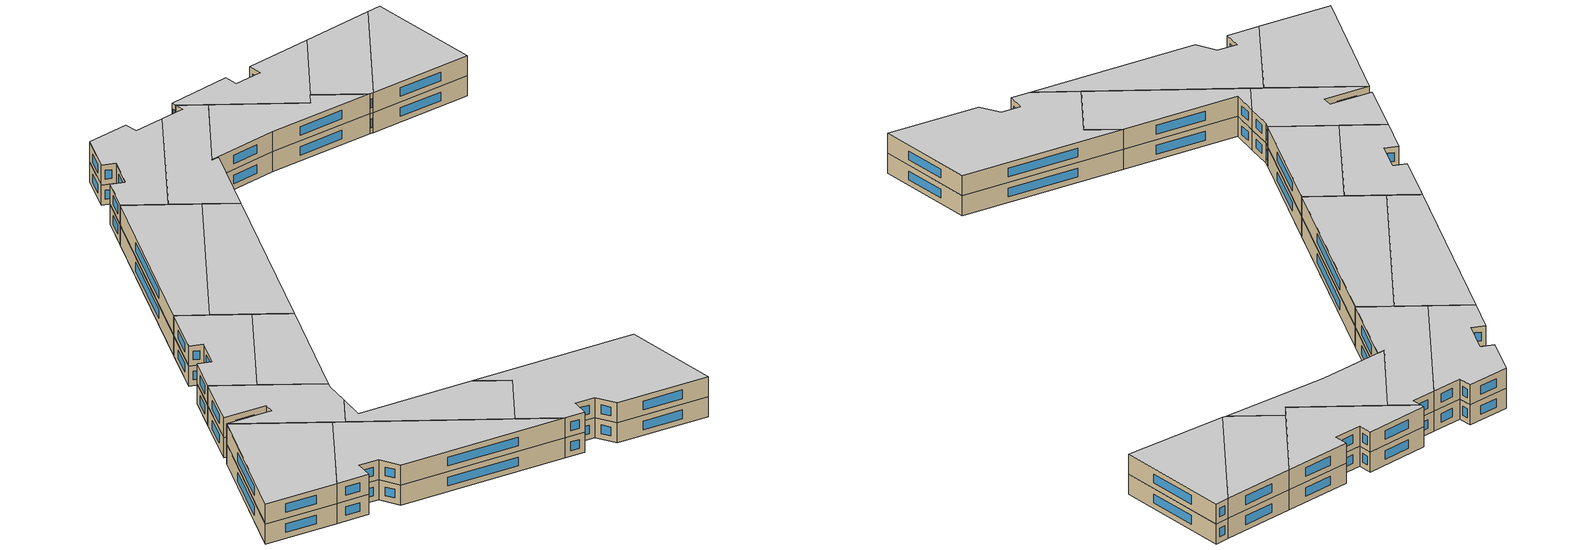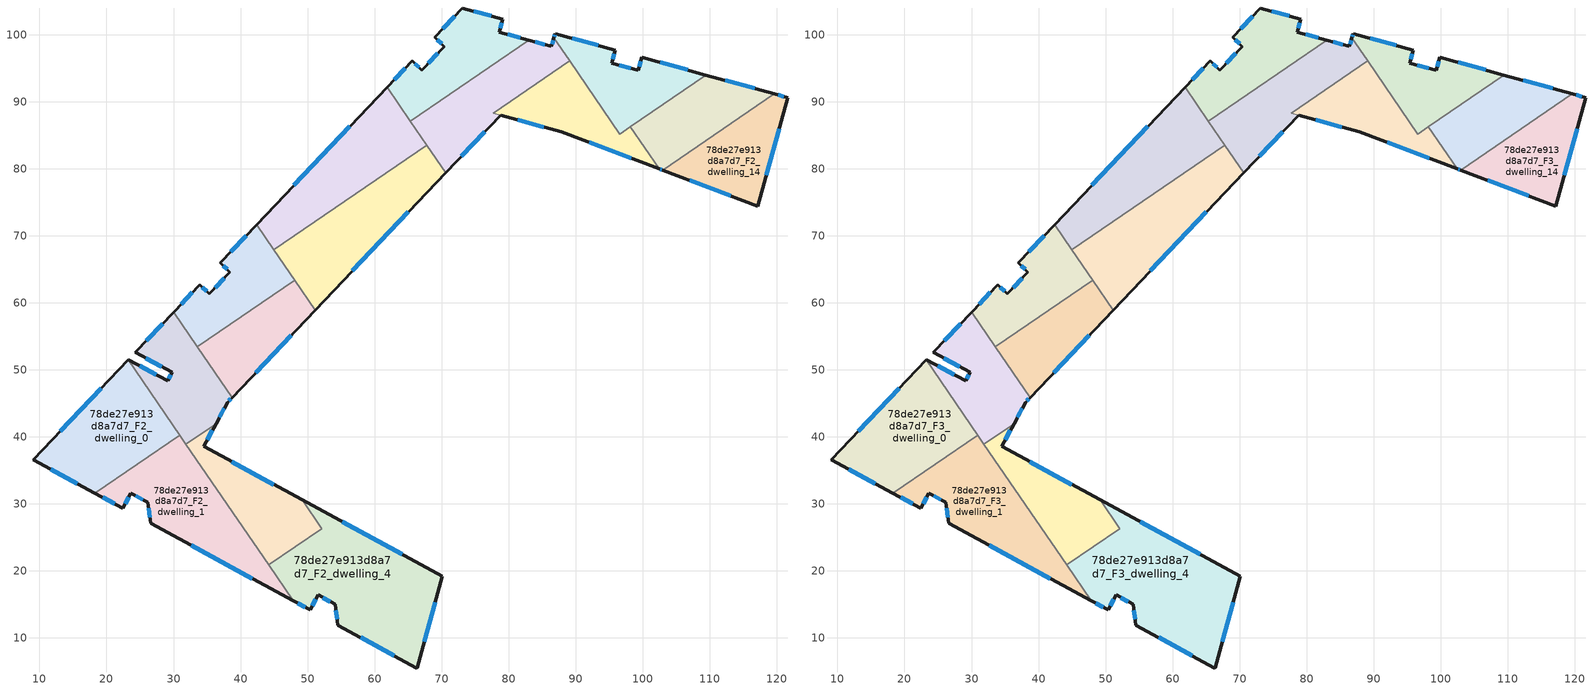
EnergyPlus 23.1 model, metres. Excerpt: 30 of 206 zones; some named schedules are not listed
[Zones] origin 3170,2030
78de27e913d8a7d7_F2_dwelling_0
 floor to 78de27e913d8a7d7_F1_dwelling_0 (EU_floor_Construction): 23.24,51.5 30.93,40.26 18.28,31.6 9.08,36.6 z6
 wall outside (EU_wall_Construction): 23.24,51.5 9.08,36.6 18.28,31.6 z6:9
 wall to 78de27e913d8a7d7_F2_dwelling_1 (EU_wall_Construction): 18.28,31.6 30.93,40.26 z6:9
 wall to 78de27e913d8a7d7_F2_dwelling_2 (EU_wall_Construction): 30.93,40.26 23.24,51.5 z6:9
 window (EU_Window_Construction): 11.71,35.17 15.65,33.03 / 19.19,47.24 13.12,40.85 z6.86:8.14
78de27e913d8a7d7_F2_dwelling_1
 floor to 78de27e913d8a7d7_F1_dwelling_1 (EU_floor_Construction): 30.93,40.26 47.84,15.54 26.58,27.09 26.16,30.19 23.63,31.59 22.42,29.35 18.28,31.6 z6
 wall outside (EU_wall_Construction): 18.28,31.6 22.42,29.35 23.63,31.59 26.16,30.19 26.58,27.09 47.84,15.54 z6:9
 wall to 78de27e913d8a7d7_F2_dwelling_3 (EU_wall_Construction): 44.19,20.88 31.85,38.91 z6:9
 wall to 78de27e913d8a7d7_F2_dwelling_4 (EU_wall_Construction): 47.84,15.54 44.19,20.88 z6:9
 wall to 78de27e913d8a7d7_F2_dwelling_2 (EU_wall_Construction): 31.85,38.91 30.93,40.26 z6:9
 window (EU_Window_Construction): 19.46,30.96 21.24,29.99 / 32.66,23.79 41.77,18.84 / 26.28,29.31 26.46,27.98 / 24.35,31.19 25.44,30.59 / 22.77,29.99 23.29,30.95 z6.86:8.14
78de27e913d8a7d7_F2_dwelling_10
 floor to 78de27e913d8a7d7_F1_dwelling_10 (EU_floor_Construction): 86.77,99.52 89.11,96.09 77.74,88.31 78.81,88.01 70.64,79.42 65.37,87.13 83.01,99.2 86.41,98.26 z6
 wall outside (EU_wall_Construction): 70.64,79.42 78.81,88.01 / 86.77,99.52 86.41,98.26 83.01,99.2 z6:9
 wall to 78de27e913d8a7d7_F2_dwelling_9 (EU_wall_Construction): 83.01,99.2 65.37,87.13 z6:9
 wall to 78de27e913d8a7d7_F2_dwelling_11 (EU_wall_Construction): 78.82,88.01 77.74,88.31 89.11,96.09 z6:9
 wall to 78de27e913d8a7d7_F2_dwelling_8 (EU_wall_Construction): 67.82,83.54 70.64,79.42 z6:9
 wall to 78de27e913d8a7d7_F2_dwelling_12 (EU_wall_Construction): 89.11,96.09 86.77,99.52 z6:9
 wall to 78de27e913d8a7d7_F2_dwelling_7 (EU_wall_Construction): 65.37,87.13 67.82,83.54 z6:9
 window (EU_Window_Construction): 72.98,81.87 76.48,85.56 / 85.44,98.52 83.98,98.93 / 86.67,99.16 86.52,98.62 z6.86:8.14
78de27e913d8a7d7_F2_dwelling_11
 floor to 78de27e913d8a7d7_F1_dwelling_11 (EU_floor_Construction): 98.19,86.28 102.49,79.99 87.84,85.51 77.74,88.31 89.11,96.09 96.58,85.18 z6
 wall outside (EU_wall_Construction): 78.82,88.01 87.84,85.51 102.49,79.99 z6:9
 wall to 78de27e913d8a7d7_F2_dwelling_13 (EU_wall_Construction): 102.49,79.99 98.19,86.28 z6:9
 wall to 78de27e913d8a7d7_F2_dwelling_12 (EU_wall_Construction): 98.19,86.28 96.58,85.18 89.11,96.09 z6:9
 window (EU_Window_Construction): 92.03,83.93 98.31,81.57 / 81.39,87.3 85.26,86.23 z6.86:8.14
78de27e913d8a7d7_F2_dwelling_12
 floor to 78de27e913d8a7d7_F1_dwelling_12 (EU_floor_Construction): 109.46,93.99 96.58,85.18 86.77,99.52 86.96,100.19 95.94,97.71 95.41,95.78 99.34,94.68 99.89,96.63 z6
 wall outside (EU_wall_Construction): 109.46,93.99 99.89,96.63 99.34,94.68 95.41,95.78 95.94,97.71 86.96,100.19 86.77,99.52 z6:9
 wall to 78de27e913d8a7d7_F2_dwelling_13 (EU_wall_Construction): 98.19,86.28 109.46,93.99 z6:9
 window (EU_Window_Construction): 99.73,96.07 99.5,95.24 / 106.73,94.74 102.62,95.87 / 86.9,100 86.82,99.71 / 93.37,98.42 89.52,99.48 / 95.56,96.33 95.79,97.16 / 98.22,95 96.53,95.46 z6.86:8.14
78de27e913d8a7d7_F2_dwelling_13
 floor to 78de27e913d8a7d7_F1_dwelling_13 (EU_floor_Construction): 119.66,91.18 103.02,79.79 102.49,79.99 98.19,86.28 109.46,93.99 z6
 wall outside (EU_wall_Construction): 119.66,91.18 109.46,93.99 / 102.49,79.99 103.02,79.79 z6:9
 wall to 78de27e913d8a7d7_F2_dwelling_14 (EU_wall_Construction): 103.02,79.79 119.66,91.18 z6:9
 window (EU_Window_Construction): 116.75,91.98 112.38,93.19 / 102.64,79.93 102.87,79.85 z6.86:8.14
78de27e913d8a7d7_F2_dwelling_14
 floor to 78de27e913d8a7d7_F1_dwelling_14 (EU_floor_Construction): 121.66,90.63 117.21,74.44 103.02,79.79 119.66,91.18 z6
 wall outside (EU_wall_Construction): 103.02,79.79 117.21,74.44 121.66,90.63 119.66,91.18 z6:9
 window (EU_Window_Construction): 121.09,90.79 120.24,91.02 / 118.48,79.07 120.39,86 / 107.07,78.26 113.16,75.97 z6.86:8.14
78de27e913d8a7d7_F2_dwelling_2
 floor to 78de27e913d8a7d7_F1_dwelling_2 (EU_floor_Construction): 30.01,58.62 38.74,45.86 38.06,45.14 36.34,41.98 31.85,38.91 23.24,51.5 23.26,51.52 29.11,48.33 29.82,49.62 24.3,52.61 z6
 wall outside (EU_wall_Construction): 30.01,58.62 24.3,52.61 29.82,49.62 29.11,48.33 23.26,51.52 23.24,51.5 / 36.34,41.98 38.06,45.14 38.74,45.86 z6:9
 wall to 78de27e913d8a7d7_F2_dwelling_3 (EU_wall_Construction): 31.85,38.91 36.34,41.98 z6:9
 wall to 78de27e913d8a7d7_F2_dwelling_6 (EU_wall_Construction): 38.74,45.86 33.55,53.45 z6:9
 wall to 78de27e913d8a7d7_F2_dwelling_5 (EU_wall_Construction): 33.55,53.45 30.01,58.62 z6:9
 window (EU_Window_Construction): 27.44,49.24 24.93,50.61 / 29.61,49.25 29.31,48.7 / 25.87,51.76 28.24,50.47 / 28.38,56.91 25.93,54.33 / 38.26,45.34 38.55,45.65 / 36.84,42.88 37.57,44.24 z6.86:8.14
78de27e913d8a7d7_F2_dwelling_3
 floor to 78de27e913d8a7d7_F1_dwelling_3 (EU_floor_Construction): 49.19,30.59 52.12,26.31 44.19,20.88 31.85,38.91 36.34,41.98 34.49,38.57 z6
 wall outside (EU_wall_Construction): 49.19,30.59 34.49,38.57 36.34,41.98 z6:9
 wall to 78de27e913d8a7d7_F2_dwelling_4 (EU_wall_Construction): 44.19,20.88 52.12,26.31 49.19,30.59 z6:9
 window (EU_Window_Construction): 35.02,39.55 35.82,41 / 44.99,32.87 38.69,36.29 z6.86:8.14
78de27e913d8a7d7_F2_dwelling_4
 floor to 78de27e913d8a7d7_F1_dwelling_4 (EU_floor_Construction): 70.12,19.22 66.34,5.51 66.34,5.49 54.54,11.9 54.12,15.01 51.59,16.4 50.38,14.16 47.84,15.54 44.19,20.88 52.12,26.31 49.19,30.59 z6
 wall outside (EU_wall_Construction): 47.84,15.54 50.38,14.16 51.59,16.4 54.12,15.01 54.54,11.9 66.34,5.49 66.34,5.51 70.12,19.22 49.19,30.59 z6:9
 window (EU_Window_Construction): 52.31,16 53.39,15.4 / 50.72,14.8 51.24,15.76 / 48.57,15.15 49.65,14.56 / 64.14,22.47 55.17,27.34 / 67.42,9.43 69.04,15.31 / 57.91,10.07 62.97,7.32 / 54.24,14.12 54.42,12.79 z6.86:8.14
78de27e913d8a7d7_F2_dwelling_5
 floor to 78de27e913d8a7d7_F1_dwelling_5 (EU_floor_Construction): 42.41,71.67 48.07,63.39 33.55,53.45 30.01,58.62 33.9,62.72 35.35,61.33 38.42,64.58 36.98,65.95 z6
 wall outside (EU_wall_Construction): 42.41,71.67 36.98,65.95 38.42,64.58 35.35,61.33 33.9,62.72 30.01,58.62 z6:9
 wall to 78de27e913d8a7d7_F2_dwelling_6 (EU_wall_Construction): 33.55,53.45 48.07,63.39 z6:9
 wall to 78de27e913d8a7d7_F2_dwelling_8 (EU_wall_Construction): 48.07,63.39 44.97,67.92 z6:9
 wall to 78de27e913d8a7d7_F2_dwelling_7 (EU_wall_Construction): 44.97,67.92 42.41,71.67 z6:9
 window (EU_Window_Construction): 37.55,63.65 36.23,62.26 / 37.39,65.56 38.01,64.97 / 40.85,70.04 38.53,67.59 / 32.79,61.55 31.12,59.79 / 34.94,61.73 34.31,62.32 z6.86:8.14
78de27e913d8a7d7_F2_dwelling_6
 floor to 78de27e913d8a7d7_F1_dwelling_6 (EU_floor_Construction): 48.07,63.39 51.14,58.9 38.74,45.86 33.55,53.45 z6
 wall outside (EU_wall_Construction): 38.74,45.86 51.14,58.9 z6:9
 wall to 78de27e913d8a7d7_F2_dwelling_8 (EU_wall_Construction): 51.14,58.9 48.07,63.39 z6:9
 window (EU_Window_Construction): 42.29,49.58 47.6,55.17 z6.86:8.14
78de27e913d8a7d7_F2_dwelling_7
 floor to 78de27e913d8a7d7_F1_dwelling_7 (EU_floor_Construction): 61.91,92.19 67.82,83.54 44.97,67.92 42.41,71.67 z6
 wall outside (EU_wall_Construction): 61.91,92.19 42.41,71.67 z6:9
 wall to 78de27e913d8a7d7_F2_dwelling_8 (EU_wall_Construction): 44.97,67.92 67.82,83.54 z6:9
 wall to 78de27e913d8a7d7_F2_dwelling_9 (EU_wall_Construction): 65.37,87.13 61.91,92.19 z6:9
 window (EU_Window_Construction): 56.33,86.32 47.98,77.53 z6.86:8.14
78de27e913d8a7d7_F2_dwelling_8
 floor to 78de27e913d8a7d7_F1_dwelling_8 (EU_floor_Construction): 67.82,83.54 70.64,79.42 51.14,58.9 44.97,67.92 z6
 wall outside (EU_wall_Construction): 51.14,58.9 70.64,79.42 z6:9
 window (EU_Window_Construction): 56.71,64.76 65.07,73.55 z6.86:8.14
78de27e913d8a7d7_F2_dwelling_9
 floor to 78de27e913d8a7d7_F1_dwelling_9 (EU_floor_Construction): 79.13,102.34 78.61,100.41 83.01,99.2 65.37,87.13 61.91,92.19 65.62,96.1 67.08,94.72 70.43,98.24 68.97,99.62 73.13,104 z6
 wall outside (EU_wall_Construction): 83.01,99.2 78.61,100.41 79.13,102.34 73.13,104 68.97,99.62 70.43,98.24 67.08,94.72 65.62,96.1 61.91,92.19 z6:9
 window (EU_Window_Construction): 69.47,97.24 68.04,95.73 / 69.39,99.23 70.01,98.64 / 71.94,102.75 70.16,100.87 / 77.41,102.81 74.84,103.52 / 78.76,100.96 78.98,101.79 / 81.75,99.54 79.87,100.06 / 64.56,94.98 62.97,93.3 / 66.67,95.12 66.04,95.71 z6.86:8.14
78de27e913d8a7d7_F3_dwelling_0
 floor to 78de27e913d8a7d7_F2_dwelling_0 (EU_floor_Construction): 23.24,51.5 30.93,40.26 18.28,31.6 9.08,36.6 z9
 wall outside (EU_wall_Construction): 23.24,51.5 9.08,36.6 18.28,31.6 z9:12
 wall to 78de27e913d8a7d7_F3_dwelling_1 (EU_wall_Construction): 18.28,31.6 30.93,40.26 z9:12
 wall to 78de27e913d8a7d7_F3_dwelling_2 (EU_wall_Construction): 30.93,40.26 23.24,51.5 z9:12
 window (EU_Window_Construction): 11.71,35.17 15.65,33.03 / 19.19,47.24 13.12,40.85 z9.86:11.14
 ceiling to 78de27e913d8a7d7_F4_dwelling_0 (EU_floor_Construction): 30.93,40.26 23.24,51.5 9.08,36.6 18.28,31.6 z12
78de27e913d8a7d7_F3_dwelling_1
 floor to 78de27e913d8a7d7_F2_dwelling_1 (EU_floor_Construction): 30.93,40.26 47.84,15.54 26.58,27.09 26.16,30.19 23.63,31.59 22.42,29.35 18.28,31.6 z9
 wall outside (EU_wall_Construction): 18.28,31.6 22.42,29.35 23.63,31.59 26.16,30.19 26.58,27.09 47.84,15.54 z9:12
 wall to 78de27e913d8a7d7_F3_dwelling_3 (EU_wall_Construction): 44.19,20.88 31.85,38.91 z9:12
 wall to 78de27e913d8a7d7_F3_dwelling_4 (EU_wall_Construction): 47.84,15.54 44.19,20.88 z9:12
 wall to 78de27e913d8a7d7_F3_dwelling_2 (EU_wall_Construction): 31.85,38.91 30.93,40.26 z9:12
 window (EU_Window_Construction): 19.46,30.96 21.24,29.99 / 32.66,23.79 41.77,18.84 / 26.28,29.31 26.46,27.98 / 24.35,31.19 25.44,30.59 / 22.77,29.99 23.29,30.95 z9.86:11.14
 ceiling to 78de27e913d8a7d7_F4_dwelling_1 (EU_floor_Construction): 47.84,15.54 30.93,40.26 18.28,31.6 22.42,29.35 23.63,31.59 26.16,30.19 26.58,27.09 z12
78de27e913d8a7d7_F3_dwelling_10
 floor to 78de27e913d8a7d7_F2_dwelling_10 (EU_floor_Construction): 86.77,99.52 89.11,96.09 77.74,88.31 78.81,88.01 70.64,79.42 65.37,87.13 83.01,99.2 86.41,98.26 z9
 wall outside (EU_wall_Construction): 70.64,79.42 78.81,88.01 / 86.77,99.52 86.41,98.26 83.01,99.2 z9:12
 wall to 78de27e913d8a7d7_F3_dwelling_9 (EU_wall_Construction): 83.01,99.2 65.37,87.13 z9:12
 wall to 78de27e913d8a7d7_F3_dwelling_11 (EU_wall_Construction): 78.82,88.01 77.74,88.31 89.11,96.09 z9:12
 wall to 78de27e913d8a7d7_F3_dwelling_8 (EU_wall_Construction): 67.82,83.54 70.64,79.42 z9:12
 wall to 78de27e913d8a7d7_F3_dwelling_12 (EU_wall_Construction): 89.11,96.09 86.77,99.52 z9:12
 wall to 78de27e913d8a7d7_F3_dwelling_7 (EU_wall_Construction): 65.37,87.13 67.82,83.54 z9:12
 window (EU_Window_Construction): 72.98,81.87 76.48,85.56 / 85.44,98.52 83.98,98.93 / 86.67,99.16 86.52,98.62 z9.86:11.14
 ceiling to 78de27e913d8a7d7_F4_dwelling_10 (EU_floor_Construction): 78.81,88.01 77.74,88.31 89.11,96.09 86.77,99.52 86.41,98.26 83.01,99.2 65.37,87.13 70.64,79.42 z12
78de27e913d8a7d7_F3_dwelling_11
 floor to 78de27e913d8a7d7_F2_dwelling_11 (EU_floor_Construction): 98.19,86.28 102.49,79.99 87.84,85.51 77.74,88.31 89.11,96.09 96.58,85.18 z9
 wall outside (EU_wall_Construction): 78.82,88.01 87.84,85.51 102.49,79.99 z9:12
 wall to 78de27e913d8a7d7_F3_dwelling_13 (EU_wall_Construction): 102.49,79.99 98.19,86.28 z9:12
 wall to 78de27e913d8a7d7_F3_dwelling_12 (EU_wall_Construction): 98.19,86.28 96.58,85.18 89.11,96.09 z9:12
 window (EU_Window_Construction): 92.03,83.93 98.31,81.57 / 81.39,87.3 85.26,86.23 z9.86:11.14
 ceiling to 78de27e913d8a7d7_F4_dwelling_11 (EU_floor_Construction): 102.49,79.99 98.19,86.28 96.58,85.18 89.11,96.09 77.74,88.31 87.84,85.51 z12
78de27e913d8a7d7_F3_dwelling_12
 floor to 78de27e913d8a7d7_F2_dwelling_12 (EU_floor_Construction): 109.46,93.99 96.58,85.18 86.77,99.52 86.96,100.19 95.94,97.71 95.41,95.78 99.34,94.68 99.89,96.63 z9
 wall outside (EU_wall_Construction): 109.46,93.99 99.89,96.63 99.34,94.68 95.41,95.78 95.94,97.71 86.96,100.19 86.77,99.52 z9:12
 wall to 78de27e913d8a7d7_F3_dwelling_13 (EU_wall_Construction): 98.19,86.28 109.46,93.99 z9:12
 window (EU_Window_Construction): 99.73,96.07 99.5,95.24 / 106.73,94.74 102.62,95.87 / 86.9,100 86.82,99.71 / 93.37,98.42 89.52,99.48 / 95.56,96.33 95.79,97.16 / 98.22,95 96.53,95.46 z9.86:11.14
 ceiling to 78de27e913d8a7d7_F4_dwelling_12 (EU_floor_Construction): 109.46,93.99 99.89,96.63 99.34,94.68 95.41,95.78 95.94,97.71 86.96,100.19 86.77,99.52 96.58,85.18 z12
78de27e913d8a7d7_F3_dwelling_13
 floor to 78de27e913d8a7d7_F2_dwelling_13 (EU_floor_Construction): 119.66,91.18 103.02,79.79 102.49,79.99 98.19,86.28 109.46,93.99 z9
 wall outside (EU_wall_Construction): 119.66,91.18 109.46,93.99 / 102.49,79.99 103.02,79.79 z9:12
 wall to 78de27e913d8a7d7_F3_dwelling_14 (EU_wall_Construction): 103.02,79.79 119.66,91.18 z9:12
 window (EU_Window_Construction): 116.75,91.98 112.38,93.19 / 102.64,79.93 102.87,79.85 z9.86:11.14
 ceiling to 78de27e913d8a7d7_F4_dwelling_13 (EU_floor_Construction): 119.66,91.18 109.46,93.99 98.19,86.28 102.49,79.99 103.02,79.79 z12
78de27e913d8a7d7_F3_dwelling_14
 floor to 78de27e913d8a7d7_F2_dwelling_14 (EU_floor_Construction): 121.66,90.63 117.21,74.44 103.02,79.79 119.66,91.18 z9
 wall outside (EU_wall_Construction): 103.02,79.79 117.21,74.44 121.66,90.63 119.66,91.18 z9:12
 window (EU_Window_Construction): 121.09,90.79 120.24,91.02 / 118.48,79.07 120.39,86 / 107.07,78.26 113.16,75.97 z9.86:11.14
 ceiling to 78de27e913d8a7d7_F4_dwelling_14 (EU_floor_Construction): 117.21,74.44 121.66,90.63 119.66,91.18 103.02,79.79 z12
78de27e913d8a7d7_F3_dwelling_2
 floor to 78de27e913d8a7d7_F2_dwelling_2 (EU_floor_Construction): 30.01,58.62 38.74,45.86 38.06,45.14 36.34,41.98 31.85,38.91 23.24,51.5 23.26,51.52 29.11,48.33 29.82,49.62 24.3,52.61 z9
 wall outside (EU_wall_Construction): 30.01,58.62 24.3,52.61 29.82,49.62 29.11,48.33 23.26,51.52 23.24,51.5 / 36.34,41.98 38.06,45.14 38.74,45.86 z9:12
 wall to 78de27e913d8a7d7_F3_dwelling_3 (EU_wall_Construction): 31.85,38.91 36.34,41.98 z9:12
 wall to 78de27e913d8a7d7_F3_dwelling_6 (EU_wall_Construction): 38.74,45.86 33.55,53.45 z9:12
 wall to 78de27e913d8a7d7_F3_dwelling_5 (EU_wall_Construction): 33.55,53.45 30.01,58.62 z9:12
 window (EU_Window_Construction): 27.44,49.24 24.93,50.61 / 29.61,49.25 29.31,48.7 / 25.87,51.76 28.24,50.47 / 28.38,56.91 25.93,54.33 / 38.26,45.34 38.55,45.65 / 36.84,42.88 37.57,44.24 z9.86:11.14
 ceiling to 78de27e913d8a7d7_F4_dwelling_2 (EU_floor_Construction): 36.34,41.98 38.06,45.14 38.74,45.86 30.01,58.62 24.3,52.61 29.82,49.62 29.11,48.33 23.26,51.52 23.24,51.5 31.85,38.91 z12
78de27e913d8a7d7_F3_dwelling_3
 floor to 78de27e913d8a7d7_F2_dwelling_3 (EU_floor_Construction): 49.19,30.59 52.12,26.31 44.19,20.88 31.85,38.91 36.34,41.98 34.49,38.57 z9
 wall outside (EU_wall_Construction): 49.19,30.59 34.49,38.57 36.34,41.98 z9:12
 wall to 78de27e913d8a7d7_F3_dwelling_4 (EU_wall_Construction): 44.19,20.88 52.12,26.31 49.19,30.59 z9:12
 window (EU_Window_Construction): 35.02,39.55 35.82,41 / 44.99,32.87 38.69,36.29 z9.86:11.14
 ceiling to 78de27e913d8a7d7_F4_dwelling_3 (EU_floor_Construction): 52.12,26.31 49.19,30.59 34.49,38.57 36.34,41.98 31.85,38.91 44.19,20.88 z12
78de27e913d8a7d7_F3_dwelling_4
 floor to 78de27e913d8a7d7_F2_dwelling_4 (EU_floor_Construction): 70.12,19.22 66.34,5.51 66.34,5.49 54.54,11.9 54.12,15.01 51.59,16.4 50.38,14.16 47.84,15.54 44.19,20.88 52.12,26.31 49.19,30.59 z9
 wall outside (EU_wall_Construction): 47.84,15.54 50.38,14.16 51.59,16.4 54.12,15.01 54.54,11.9 66.34,5.49 66.34,5.51 70.12,19.22 49.19,30.59 z9:12
 window (EU_Window_Construction): 52.31,16 53.39,15.4 / 50.72,14.8 51.24,15.76 / 48.57,15.15 49.65,14.56 / 64.14,22.47 55.17,27.34 / 67.42,9.43 69.04,15.31 / 57.91,10.07 62.97,7.32 / 54.24,14.12 54.42,12.79 z9.86:11.14
 ceiling to 78de27e913d8a7d7_F4_dwelling_4 (EU_floor_Construction): 66.34,5.51 70.12,19.22 49.19,30.59 52.12,26.31 44.19,20.88 47.84,15.54 50.38,14.16 51.59,16.4 54.12,15.01 54.54,11.9 66.34,5.49 z12
78de27e913d8a7d7_F3_dwelling_5
 floor to 78de27e913d8a7d7_F2_dwelling_5 (EU_floor_Construction): 42.41,71.67 48.07,63.39 33.55,53.45 30.01,58.62 33.9,62.72 35.35,61.33 38.42,64.58 36.98,65.95 z9
 wall outside (EU_wall_Construction): 42.41,71.67 36.98,65.95 38.42,64.58 35.35,61.33 33.9,62.72 30.01,58.62 z9:12
 wall to 78de27e913d8a7d7_F3_dwelling_6 (EU_wall_Construction): 33.55,53.45 48.07,63.39 z9:12
 wall to 78de27e913d8a7d7_F3_dwelling_8 (EU_wall_Construction): 48.07,63.39 44.97,67.92 z9:12
 wall to 78de27e913d8a7d7_F3_dwelling_7 (EU_wall_Construction): 44.97,67.92 42.41,71.67 z9:12
 window (EU_Window_Construction): 37.55,63.65 36.23,62.26 / 37.39,65.56 38.01,64.97 / 40.85,70.04 38.53,67.59 / 32.79,61.55 31.12,59.79 / 34.94,61.73 34.31,62.32 z9.86:11.14
 ceiling to 78de27e913d8a7d7_F4_dwelling_5 (EU_floor_Construction): 48.07,63.39 42.41,71.67 36.98,65.95 38.42,64.58 35.35,61.33 33.9,62.72 30.01,58.62 33.55,53.45 z12
78de27e913d8a7d7_F3_dwelling_6
 floor to 78de27e913d8a7d7_F2_dwelling_6 (EU_floor_Construction): 48.07,63.39 51.14,58.9 38.74,45.86 33.55,53.45 z9
 wall outside (EU_wall_Construction): 38.74,45.86 51.14,58.9 z9:12
 wall to 78de27e913d8a7d7_F3_dwelling_8 (EU_wall_Construction): 51.14,58.9 48.07,63.39 z9:12
 window (EU_Window_Construction): 42.29,49.58 47.6,55.17 z9.86:11.14
 ceiling to 78de27e913d8a7d7_F4_dwelling_6 (EU_floor_Construction): 38.74,45.86 51.14,58.9 48.07,63.39 33.55,53.45 z12
78de27e913d8a7d7_F3_dwelling_7
 floor to 78de27e913d8a7d7_F2_dwelling_7 (EU_floor_Construction): 61.91,92.19 67.82,83.54 44.97,67.92 42.41,71.67 z9
 wall outside (EU_wall_Construction): 61.91,92.19 42.41,71.67 z9:12
 wall to 78de27e913d8a7d7_F3_dwelling_8 (EU_wall_Construction): 44.97,67.92 67.82,83.54 z9:12
 wall to 78de27e913d8a7d7_F3_dwelling_9 (EU_wall_Construction): 65.37,87.13 61.91,92.19 z9:12
 window (EU_Window_Construction): 56.33,86.32 47.98,77.53 z9.86:11.14
 ceiling to 78de27e913d8a7d7_F4_dwelling_7 (EU_floor_Construction): 67.82,83.54 61.91,92.19 42.41,71.67 44.97,67.92 z12
78de27e913d8a7d7_F3_dwelling_8
 floor to 78de27e913d8a7d7_F2_dwelling_8 (EU_floor_Construction): 67.82,83.54 70.64,79.42 51.14,58.9 44.97,67.92 z9
 wall outside (EU_wall_Construction): 51.14,58.9 70.64,79.42 z9:12
 window (EU_Window_Construction): 56.71,64.76 65.07,73.55 z9.86:11.14
 ceiling to 78de27e913d8a7d7_F4_dwelling_8 (EU_floor_Construction): 51.14,58.9 70.64,79.42 67.82,83.54 44.97,67.92 z12
78de27e913d8a7d7_F3_dwelling_9
 floor to 78de27e913d8a7d7_F2_dwelling_9 (EU_floor_Construction): 79.13,102.34 78.61,100.41 83.01,99.2 65.37,87.13 61.91,92.19 65.62,96.1 67.08,94.72 70.43,98.24 68.97,99.62 73.13,104 z9
 wall outside (EU_wall_Construction): 83.01,99.2 78.61,100.41 79.13,102.34 73.13,104 68.97,99.62 70.43,98.24 67.08,94.72 65.62,96.1 61.91,92.19 z9:12
 window (EU_Window_Construction): 69.47,97.24 68.04,95.73 / 69.39,99.23 70.01,98.64 / 71.94,102.75 70.16,100.87 / 77.41,102.81 74.84,103.52 / 78.76,100.96 78.98,101.79 / 81.75,99.54 79.87,100.06 / 64.56,94.98 62.97,93.3 / 66.67,95.12 66.04,95.71 z9.86:11.14
 ceiling to 78de27e913d8a7d7_F4_dwelling_9 (EU_floor_Construction): 83.01,99.2 78.61,100.41 79.13,102.34 73.13,104 68.97,99.62 70.43,98.24 67.08,94.72 65.62,96.1 61.91,92.19 65.37,87.13 z12
[Building]
EU S2 Campaign: North Axis=0; Terrain=City; Solar Distribution=FullExterior
[Site:Location]
Helsinki-Vantaa.AP: Latitude=60.317; Longitude=24.963; Time Zone=2; Elevation=54.6
[SizingPeriod:WeatherFileDays]
AnnualSizingPeriod: Begin Month=1; Begin Day of Month=1; End Month=12; End Day of Month=31; Day of Week for Start Day=Monday; Use Weather File Daylight Saving Period=No; Use Weather File Rain and Snow Indicators=No
[MATERIAL]
EU_InternalMass_Material: Roughness=MediumRough; Thickness=0.1; Conductivity=1; Density=1800; Specific Heat=900; Thermal Absorptance=0.9; Solar Absorptance=0.7; Visible Absorptance=0.7
[MATERIAL:NOMASS] Roughness=MediumRough; Thermal Absorptance=0.9; Solar Absorptance=0.7; Visible Absorptance=0.7
Name | Thermal Resistance
EU_wall_NoMass | 5.91765
EU_floor_NoMass | 6.2875
[WINDOWMATERIAL:SIMPLEGLAZINGSYSTEM]
EU_Window_SimpleGlazing: UFactor=0.994035; Solar Heat Gain Coefficient=0.7; Visible Transmittance=0.7
[CONSTRUCTION]
EU_wall_Construction: EU_wall_NoMass
EU_floor_Construction: EU_floor_NoMass
EU_Window_Construction: EU_Window_SimpleGlazing
EU_InternalMass_Construction: EU_InternalMass_Material
[ZONE] Type=1; Multiplier=1; Ceiling Height=autocalculate; Floor Area=autocalculate; Part of Total Floor Area=Yes
Name | Volume
78de27e913d8a7d7_F2_dwelling_0; 78de27e913d8a7d7_F3_dwelling_0 | 624.926
78de27e913d8a7d7_F2_dwelling_1; 78de27e913d8a7d7_F3_dwelling_1 | 659.774
78de27e913d8a7d7_F2_dwelling_10; 78de27e913d8a7d7_F3_dwelling_10 | 500.207
78de27e913d8a7d7_F2_dwelling_11; 78de27e913d8a7d7_F3_dwelling_11 | 392.593
78de27e913d8a7d7_F2_dwelling_12; 78de27e913d8a7d7_F3_dwelling_12 | 406.335
78de27e913d8a7d7_F2_dwelling_13; 78de27e913d8a7d7_F3_dwelling_13 | 413.687
78de27e913d8a7d7_F2_dwelling_14; 78de27e913d8a7d7_F3_dwelling_14 | 428.219
78de27e913d8a7d7_F2_dwelling_2; 78de27e913d8a7d7_F3_dwelling_2 | 428.204
78de27e913d8a7d7_F2_dwelling_3; 78de27e913d8a7d7_F3_dwelling_3 | 428.203
78de27e913d8a7d7_F2_dwelling_4; 78de27e913d8a7d7_F3_dwelling_4 | 922.953
78de27e913d8a7d7_F2_dwelling_5; 78de27e913d8a7d7_F3_dwelling_5 | 403.391
78de27e913d8a7d7_F2_dwelling_6; 78de27e913d8a7d7_F3_dwelling_6 | 386.55
78de27e913d8a7d7_F2_dwelling_7; 78de27e913d8a7d7_F3_dwelling_7 | 623.516
78de27e913d8a7d7_F2_dwelling_8; 78de27e913d8a7d7_F3_dwelling_8 | 661.175
78de27e913d8a7d7_F2_dwelling_9; 78de27e913d8a7d7_F3_dwelling_9 | 428.202
[INTERNALMASS] Construction=EU_InternalMass_Construction
Name | Zone or ZoneList | Surface Area
78de27e913d8a7d7_F2_dwelling_0_EU_InternalMass | 78de27e913d8a7d7_F2_dwelling_0 | 208.308
78de27e913d8a7d7_F2_dwelling_1_EU_InternalMass | 78de27e913d8a7d7_F2_dwelling_1 | 219.925
78de27e913d8a7d7_F2_dwelling_2_EU_InternalMass | 78de27e913d8a7d7_F2_dwelling_2 | 142.735
78de27e913d8a7d7_F2_dwelling_3_EU_InternalMass | 78de27e913d8a7d7_F2_dwelling_3 | 142.735
78de27e913d8a7d7_F2_dwelling_4_EU_InternalMass | 78de27e913d8a7d7_F2_dwelling_4 | 307.651
78de27e913d8a7d7_F2_dwelling_5_EU_InternalMass | 78de27e913d8a7d7_F2_dwelling_5 | 134.463
78de27e913d8a7d7_F2_dwelling_6_EU_InternalMass | 78de27e913d8a7d7_F2_dwelling_6 | 128.85
78de27e913d8a7d7_F2_dwelling_7_EU_InternalMass | 78de27e913d8a7d7_F2_dwelling_7 | 207.839
78de27e913d8a7d7_F2_dwelling_8_EU_InternalMass | 78de27e913d8a7d7_F2_dwelling_8 | 220.392
78de27e913d8a7d7_F2_dwelling_9_EU_InternalMass | 78de27e913d8a7d7_F2_dwelling_9 | 142.734
78de27e913d8a7d7_F2_dwelling_10_EU_InternalMass | 78de27e913d8a7d7_F2_dwelling_10 | 166.741
78de27e913d8a7d7_F2_dwelling_11_EU_InternalMass | 78de27e913d8a7d7_F2_dwelling_11 | 130.891
78de27e913d8a7d7_F2_dwelling_12_EU_InternalMass | 78de27e913d8a7d7_F2_dwelling_12 | 135.445
78de27e913d8a7d7_F2_dwelling_13_EU_InternalMass | 78de27e913d8a7d7_F2_dwelling_13 | 137.898
78de27e913d8a7d7_F2_dwelling_14_EU_InternalMass | 78de27e913d8a7d7_F2_dwelling_14 | 142.74
78de27e913d8a7d7_F3_dwelling_0_EU_InternalMass | 78de27e913d8a7d7_F3_dwelling_0 | 208.308
78de27e913d8a7d7_F3_dwelling_1_EU_InternalMass | 78de27e913d8a7d7_F3_dwelling_1 | 219.925
78de27e913d8a7d7_F3_dwelling_2_EU_InternalMass | 78de27e913d8a7d7_F3_dwelling_2 | 142.735
78de27e913d8a7d7_F3_dwelling_3_EU_InternalMass | 78de27e913d8a7d7_F3_dwelling_3 | 142.735
78de27e913d8a7d7_F3_dwelling_4_EU_InternalMass | 78de27e913d8a7d7_F3_dwelling_4 | 307.651
78de27e913d8a7d7_F3_dwelling_5_EU_InternalMass | 78de27e913d8a7d7_F3_dwelling_5 | 134.463
78de27e913d8a7d7_F3_dwelling_6_EU_InternalMass | 78de27e913d8a7d7_F3_dwelling_6 | 128.85
78de27e913d8a7d7_F3_dwelling_7_EU_InternalMass | 78de27e913d8a7d7_F3_dwelling_7 | 207.839
78de27e913d8a7d7_F3_dwelling_8_EU_InternalMass | 78de27e913d8a7d7_F3_dwelling_8 | 220.392
78de27e913d8a7d7_F3_dwelling_9_EU_InternalMass | 78de27e913d8a7d7_F3_dwelling_9 | 142.734
78de27e913d8a7d7_F3_dwelling_10_EU_InternalMass | 78de27e913d8a7d7_F3_dwelling_10 | 166.741
78de27e913d8a7d7_F3_dwelling_11_EU_InternalMass | 78de27e913d8a7d7_F3_dwelling_11 | 130.891
78de27e913d8a7d7_F3_dwelling_12_EU_InternalMass | 78de27e913d8a7d7_F3_dwelling_12 | 135.445
78de27e913d8a7d7_F3_dwelling_13_EU_InternalMass | 78de27e913d8a7d7_F3_dwelling_13 | 137.898
78de27e913d8a7d7_F3_dwelling_14_EU_InternalMass | 78de27e913d8a7d7_F3_dwelling_14 | 142.74
[OTHEREQUIPMENT] Fuel Type=Electricity; Design Level Calculation Method=Watts/Area; Power per Zone Floor Area=1; Fraction Latent=0; Fraction Radiant=0; Fraction Lost=0; Carbon Dioxide Generation Rate=0; EndUse Subcategory=EU_Step8_InternalGains
Name | Zone or ZoneList or Space or SpaceList | Schedule
EU_Step8_InternalGain_78de27e913d8a7d7_F2_dwelling_0_f000 | 78de27e913d8a7d7_F2_dwelling_0 | EU_Step8_GainSchedule_78de27e913d8a7d7_F2_dwelling_0_f000
EU_Step8_InternalGain_78de27e913d8a7d7_F2_dwelling_1_f000 | 78de27e913d8a7d7_F2_dwelling_1 | EU_Step8_GainSchedule_78de27e913d8a7d7_F2_dwelling_1_f000
EU_Step8_InternalGain_78de27e913d8a7d7_F2_dwelling_2_f000 | 78de27e913d8a7d7_F2_dwelling_2 | EU_Step8_GainSchedule_78de27e913d8a7d7_F2_dwelling_2_f000
EU_Step8_InternalGain_78de27e913d8a7d7_F2_dwelling_3_f000 | 78de27e913d8a7d7_F2_dwelling_3 | EU_Step8_GainSchedule_78de27e913d8a7d7_F2_dwelling_3_f000
EU_Step8_InternalGain_78de27e913d8a7d7_F2_dwelling_4_f000 | 78de27e913d8a7d7_F2_dwelling_4 | EU_Step8_GainSchedule_78de27e913d8a7d7_F2_dwelling_4_f000
EU_Step8_InternalGain_78de27e913d8a7d7_F2_dwelling_5_f000 | 78de27e913d8a7d7_F2_dwelling_5 | EU_Step8_GainSchedule_78de27e913d8a7d7_F2_dwelling_5_f000
EU_Step8_InternalGain_78de27e913d8a7d7_F2_dwelling_6_f000 | 78de27e913d8a7d7_F2_dwelling_6 | EU_Step8_GainSchedule_78de27e913d8a7d7_F2_dwelling_6_f000
EU_Step8_InternalGain_78de27e913d8a7d7_F2_dwelling_7_f000 | 78de27e913d8a7d7_F2_dwelling_7 | EU_Step8_GainSchedule_78de27e913d8a7d7_F2_dwelling_7_f000
EU_Step8_InternalGain_78de27e913d8a7d7_F2_dwelling_8_f000 | 78de27e913d8a7d7_F2_dwelling_8 | EU_Step8_GainSchedule_78de27e913d8a7d7_F2_dwelling_8_f000
EU_Step8_InternalGain_78de27e913d8a7d7_F2_dwelling_9_f000 | 78de27e913d8a7d7_F2_dwelling_9 | EU_Step8_GainSchedule_78de27e913d8a7d7_F2_dwelling_9_f000
EU_Step8_InternalGain_78de27e913d8a7d7_F2_dwelling_10_f000 | 78de27e913d8a7d7_F2_dwelling_10 | EU_Step8_GainSchedule_78de27e913d8a7d7_F2_dwelling_10_f000
EU_Step8_InternalGain_78de27e913d8a7d7_F2_dwelling_11_f000 | 78de27e913d8a7d7_F2_dwelling_11 | EU_Step8_GainSchedule_78de27e913d8a7d7_F2_dwelling_11_f000
EU_Step8_InternalGain_78de27e913d8a7d7_F2_dwelling_12_f000 | 78de27e913d8a7d7_F2_dwelling_12 | EU_Step8_GainSchedule_78de27e913d8a7d7_F2_dwelling_12_f000
EU_Step8_InternalGain_78de27e913d8a7d7_F2_dwelling_13_f000 | 78de27e913d8a7d7_F2_dwelling_13 | EU_Step8_GainSchedule_78de27e913d8a7d7_F2_dwelling_13_f000
EU_Step8_InternalGain_78de27e913d8a7d7_F2_dwelling_14_f000 | 78de27e913d8a7d7_F2_dwelling_14 | EU_Step8_GainSchedule_78de27e913d8a7d7_F2_dwelling_14_f000
EU_Step8_InternalGain_78de27e913d8a7d7_F3_dwelling_0_f000 | 78de27e913d8a7d7_F3_dwelling_0 | EU_Step8_GainSchedule_78de27e913d8a7d7_F3_dwelling_0_f000
EU_Step8_InternalGain_78de27e913d8a7d7_F3_dwelling_1_f000 | 78de27e913d8a7d7_F3_dwelling_1 | EU_Step8_GainSchedule_78de27e913d8a7d7_F3_dwelling_1_f000
EU_Step8_InternalGain_78de27e913d8a7d7_F3_dwelling_2_f000 | 78de27e913d8a7d7_F3_dwelling_2 | EU_Step8_GainSchedule_78de27e913d8a7d7_F3_dwelling_2_f000
EU_Step8_InternalGain_78de27e913d8a7d7_F3_dwelling_3_f000 | 78de27e913d8a7d7_F3_dwelling_3 | EU_Step8_GainSchedule_78de27e913d8a7d7_F3_dwelling_3_f000
EU_Step8_InternalGain_78de27e913d8a7d7_F3_dwelling_4_f000 | 78de27e913d8a7d7_F3_dwelling_4 | EU_Step8_GainSchedule_78de27e913d8a7d7_F3_dwelling_4_f000
EU_Step8_InternalGain_78de27e913d8a7d7_F3_dwelling_5_f000 | 78de27e913d8a7d7_F3_dwelling_5 | EU_Step8_GainSchedule_78de27e913d8a7d7_F3_dwelling_5_f000
EU_Step8_InternalGain_78de27e913d8a7d7_F3_dwelling_6_f000 | 78de27e913d8a7d7_F3_dwelling_6 | EU_Step8_GainSchedule_78de27e913d8a7d7_F3_dwelling_6_f000
EU_Step8_InternalGain_78de27e913d8a7d7_F3_dwelling_7_f000 | 78de27e913d8a7d7_F3_dwelling_7 | EU_Step8_GainSchedule_78de27e913d8a7d7_F3_dwelling_7_f000
EU_Step8_InternalGain_78de27e913d8a7d7_F3_dwelling_8_f000 | 78de27e913d8a7d7_F3_dwelling_8 | EU_Step8_GainSchedule_78de27e913d8a7d7_F3_dwelling_8_f000
EU_Step8_InternalGain_78de27e913d8a7d7_F3_dwelling_9_f000 | 78de27e913d8a7d7_F3_dwelling_9 | EU_Step8_GainSchedule_78de27e913d8a7d7_F3_dwelling_9_f000
EU_Step8_InternalGain_78de27e913d8a7d7_F3_dwelling_10_f000 | 78de27e913d8a7d7_F3_dwelling_10 | EU_Step8_GainSchedule_78de27e913d8a7d7_F3_dwelling_10_f000
EU_Step8_InternalGain_78de27e913d8a7d7_F3_dwelling_11_f000 | 78de27e913d8a7d7_F3_dwelling_11 | EU_Step8_GainSchedule_78de27e913d8a7d7_F3_dwelling_11_f000
EU_Step8_InternalGain_78de27e913d8a7d7_F3_dwelling_12_f000 | 78de27e913d8a7d7_F3_dwelling_12 | EU_Step8_GainSchedule_78de27e913d8a7d7_F3_dwelling_12_f000
EU_Step8_InternalGain_78de27e913d8a7d7_F3_dwelling_13_f000 | 78de27e913d8a7d7_F3_dwelling_13 | EU_Step8_GainSchedule_78de27e913d8a7d7_F3_dwelling_13_f000
EU_Step8_InternalGain_78de27e913d8a7d7_F3_dwelling_14_f000 | 78de27e913d8a7d7_F3_dwelling_14 | EU_Step8_GainSchedule_78de27e913d8a7d7_F3_dwelling_14_f000
[ZONEVENTILATION:DESIGNFLOWRATE] Schedule=EU_AlwaysOn; Design Flow Rate Calculation Method=AirChanges/Hour; Air Changes per Hour=0.596421; Ventilation Type=Natural; Fan Pressure Rise=0; Fan Total Efficiency=1; Constant Term Coefficient=1; Temperature Term Coefficient=0; Velocity Term Coefficient=0; Velocity Squared Term Coefficient=0; Minimum Indoor Temperature=-100; Maximum Indoor Temperature=100; Delta Temperature=-100; Minimum Outdoor Temperature=-100; Maximum Outdoor Temperature=100; Maximum Wind Speed=40
Name | Zone or ZoneList or Space or SpaceList
EU_ConstantAir_78de27e913d8a7d7_F2_dwelling_0 | 78de27e913d8a7d7_F2_dwelling_0
EU_ConstantAir_78de27e913d8a7d7_F2_dwelling_1 | 78de27e913d8a7d7_F2_dwelling_1
EU_ConstantAir_78de27e913d8a7d7_F2_dwelling_2 | 78de27e913d8a7d7_F2_dwelling_2
EU_ConstantAir_78de27e913d8a7d7_F2_dwelling_3 | 78de27e913d8a7d7_F2_dwelling_3
EU_ConstantAir_78de27e913d8a7d7_F2_dwelling_4 | 78de27e913d8a7d7_F2_dwelling_4
EU_ConstantAir_78de27e913d8a7d7_F2_dwelling_5 | 78de27e913d8a7d7_F2_dwelling_5
EU_ConstantAir_78de27e913d8a7d7_F2_dwelling_6 | 78de27e913d8a7d7_F2_dwelling_6
EU_ConstantAir_78de27e913d8a7d7_F2_dwelling_7 | 78de27e913d8a7d7_F2_dwelling_7
EU_ConstantAir_78de27e913d8a7d7_F2_dwelling_8 | 78de27e913d8a7d7_F2_dwelling_8
EU_ConstantAir_78de27e913d8a7d7_F2_dwelling_9 | 78de27e913d8a7d7_F2_dwelling_9
EU_ConstantAir_78de27e913d8a7d7_F2_dwelling_10 | 78de27e913d8a7d7_F2_dwelling_10
EU_ConstantAir_78de27e913d8a7d7_F2_dwelling_11 | 78de27e913d8a7d7_F2_dwelling_11
EU_ConstantAir_78de27e913d8a7d7_F2_dwelling_12 | 78de27e913d8a7d7_F2_dwelling_12
EU_ConstantAir_78de27e913d8a7d7_F2_dwelling_13 | 78de27e913d8a7d7_F2_dwelling_13
EU_ConstantAir_78de27e913d8a7d7_F2_dwelling_14 | 78de27e913d8a7d7_F2_dwelling_14
EU_ConstantAir_78de27e913d8a7d7_F3_dwelling_0 | 78de27e913d8a7d7_F3_dwelling_0
EU_ConstantAir_78de27e913d8a7d7_F3_dwelling_1 | 78de27e913d8a7d7_F3_dwelling_1
EU_ConstantAir_78de27e913d8a7d7_F3_dwelling_2 | 78de27e913d8a7d7_F3_dwelling_2
EU_ConstantAir_78de27e913d8a7d7_F3_dwelling_3 | 78de27e913d8a7d7_F3_dwelling_3
EU_ConstantAir_78de27e913d8a7d7_F3_dwelling_4 | 78de27e913d8a7d7_F3_dwelling_4
EU_ConstantAir_78de27e913d8a7d7_F3_dwelling_5 | 78de27e913d8a7d7_F3_dwelling_5
EU_ConstantAir_78de27e913d8a7d7_F3_dwelling_6 | 78de27e913d8a7d7_F3_dwelling_6
EU_ConstantAir_78de27e913d8a7d7_F3_dwelling_7 | 78de27e913d8a7d7_F3_dwelling_7
EU_ConstantAir_78de27e913d8a7d7_F3_dwelling_8 | 78de27e913d8a7d7_F3_dwelling_8
EU_ConstantAir_78de27e913d8a7d7_F3_dwelling_9 | 78de27e913d8a7d7_F3_dwelling_9
EU_ConstantAir_78de27e913d8a7d7_F3_dwelling_10 | 78de27e913d8a7d7_F3_dwelling_10
EU_ConstantAir_78de27e913d8a7d7_F3_dwelling_11 | 78de27e913d8a7d7_F3_dwelling_11
EU_ConstantAir_78de27e913d8a7d7_F3_dwelling_12 | 78de27e913d8a7d7_F3_dwelling_12
EU_ConstantAir_78de27e913d8a7d7_F3_dwelling_13 | 78de27e913d8a7d7_F3_dwelling_13
EU_ConstantAir_78de27e913d8a7d7_F3_dwelling_14 | 78de27e913d8a7d7_F3_dwelling_14
[HVACTEMPLATE:ZONE:IDEALLOADSAIRSYSTEM] System Availability Schedule=EU_AlwaysOn; Maximum Heating Supply Air Temperature=50; Minimum Cooling Supply Air Temperature=13; Maximum Heating Supply Air Humidity Ratio=0.0156; Minimum Cooling Supply Air Humidity Ratio=0.0077; Heating Limit=NoLimit; Cooling Limit=NoLimit; Heating Availability Schedule=EU_AlwaysOn; Cooling Availability Schedule=EU_CoolingOff; Dehumidification Control Type=ConstantSensibleHeatRatio; Cooling Sensible Heat Ratio=0.7; Dehumidification Setpoint=60; Humidification Control Type=None; Humidification Setpoint=30; Outdoor Air Method=None; Outdoor Air Flow Rate per Person=0.00944; Outdoor Air Flow Rate per Zone Floor Area=0; Outdoor Air Flow Rate per Zone=0; Demand Controlled Ventilation Type=None; Outdoor Air Economizer Type=NoEconomizer; Heat Recovery Type=None; Sensible Heat Recovery Effectiveness=0.7; Latent Heat Recovery Effectiveness=0.65
Name | Template Thermostat
78de27e913d8a7d7_F2_dwelling_0 | EU_HeatOnly_78de27e913d8a7d7_F2_dwelling_0
78de27e913d8a7d7_F2_dwelling_1 | EU_HeatOnly_78de27e913d8a7d7_F2_dwelling_1
78de27e913d8a7d7_F2_dwelling_2 | EU_HeatOnly_78de27e913d8a7d7_F2_dwelling_2
78de27e913d8a7d7_F2_dwelling_3 | EU_HeatOnly_78de27e913d8a7d7_F2_dwelling_3
78de27e913d8a7d7_F2_dwelling_4 | EU_HeatOnly_78de27e913d8a7d7_F2_dwelling_4
78de27e913d8a7d7_F2_dwelling_5 | EU_HeatOnly_78de27e913d8a7d7_F2_dwelling_5
78de27e913d8a7d7_F2_dwelling_6 | EU_HeatOnly_78de27e913d8a7d7_F2_dwelling_6
78de27e913d8a7d7_F2_dwelling_7 | EU_HeatOnly_78de27e913d8a7d7_F2_dwelling_7
78de27e913d8a7d7_F2_dwelling_8 | EU_HeatOnly_78de27e913d8a7d7_F2_dwelling_8
78de27e913d8a7d7_F2_dwelling_9 | EU_HeatOnly_78de27e913d8a7d7_F2_dwelling_9
78de27e913d8a7d7_F2_dwelling_10 | EU_HeatOnly_78de27e913d8a7d7_F2_dwelling_10
78de27e913d8a7d7_F2_dwelling_11 | EU_HeatOnly_78de27e913d8a7d7_F2_dwelling_11
78de27e913d8a7d7_F2_dwelling_12 | EU_HeatOnly_78de27e913d8a7d7_F2_dwelling_12
78de27e913d8a7d7_F2_dwelling_13 | EU_HeatOnly_78de27e913d8a7d7_F2_dwelling_13
78de27e913d8a7d7_F2_dwelling_14 | EU_HeatOnly_78de27e913d8a7d7_F2_dwelling_14
78de27e913d8a7d7_F3_dwelling_0 | EU_HeatOnly_78de27e913d8a7d7_F3_dwelling_0
78de27e913d8a7d7_F3_dwelling_1 | EU_HeatOnly_78de27e913d8a7d7_F3_dwelling_1
78de27e913d8a7d7_F3_dwelling_2 | EU_HeatOnly_78de27e913d8a7d7_F3_dwelling_2
78de27e913d8a7d7_F3_dwelling_3 | EU_HeatOnly_78de27e913d8a7d7_F3_dwelling_3
78de27e913d8a7d7_F3_dwelling_4 | EU_HeatOnly_78de27e913d8a7d7_F3_dwelling_4
78de27e913d8a7d7_F3_dwelling_5 | EU_HeatOnly_78de27e913d8a7d7_F3_dwelling_5
78de27e913d8a7d7_F3_dwelling_6 | EU_HeatOnly_78de27e913d8a7d7_F3_dwelling_6
78de27e913d8a7d7_F3_dwelling_7 | EU_HeatOnly_78de27e913d8a7d7_F3_dwelling_7
78de27e913d8a7d7_F3_dwelling_8 | EU_HeatOnly_78de27e913d8a7d7_F3_dwelling_8
78de27e913d8a7d7_F3_dwelling_9 | EU_HeatOnly_78de27e913d8a7d7_F3_dwelling_9
78de27e913d8a7d7_F3_dwelling_10 | EU_HeatOnly_78de27e913d8a7d7_F3_dwelling_10
78de27e913d8a7d7_F3_dwelling_11 | EU_HeatOnly_78de27e913d8a7d7_F3_dwelling_11
78de27e913d8a7d7_F3_dwelling_12 | EU_HeatOnly_78de27e913d8a7d7_F3_dwelling_12
78de27e913d8a7d7_F3_dwelling_13 | EU_HeatOnly_78de27e913d8a7d7_F3_dwelling_13
78de27e913d8a7d7_F3_dwelling_14 | EU_HeatOnly_78de27e913d8a7d7_F3_dwelling_14
[SIZING:ZONE] Zone Cooling Design Supply Air Temperature Input Method=SupplyAirTemperature; Zone Cooling Design Supply Air Temperature=13; Zone Heating Design Supply Air Temperature Input Method=SupplyAirTemperature; Zone Heating Design Supply Air Temperature=50; Zone Cooling Design Supply Air Humidity Ratio=0.008; Zone Heating Design Supply Air Humidity Ratio=0.008; Cooling Design Air Flow Method=DesignDay; Cooling Design Air Flow Rate=0; Cooling Minimum Air Flow per Zone Floor Area=0.000762; Cooling Minimum Air Flow=0; Cooling Minimum Air Flow Fraction=0.2; Heating Design Air Flow Method=DesignDay; Heating Design Air Flow Rate=0; Heating Maximum Air Flow per Zone Floor Area=0.002032; Heating Maximum Air Flow=0.141576; Heating Maximum Air Flow Fraction=0.3; Account for Dedicated Outdoor Air System=No; Dedicated Outdoor Air System Control Strategy=NeutralSupplyAir; Dedicated Outdoor Air Low Setpoint Temperature for Design=autosize; Dedicated Outdoor Air High Setpoint Temperature for Design=autosize; Zone Load Sizing Method=Sensible Load Only No Latent Load; Zone Latent Cooling Design Supply Air Humidity Ratio Input Method=HumidityRatioDifference; Zone Cooling Design Supply Air Humidity Ratio Difference=0.005; Zone Latent Heating Design Supply Air Humidity Ratio Input Method=HumidityRatioDifference; Zone Humidification Design Supply Air Humidity Ratio Difference=0.005
78de27e913d8a7d7_F2_dwelling_0; 78de27e913d8a7d7_F2_dwelling_1; 78de27e913d8a7d7_F2_dwelling_2; 78de27e913d8a7d7_F2_dwelling_3; 78de27e913d8a7d7_F2_dwelling_4; 78de27e913d8a7d7_F2_dwelling_5; 78de27e913d8a7d7_F2_dwelling_6; 78de27e913d8a7d7_F2_dwelling_7; 78de27e913d8a7d7_F2_dwelling_8; 78de27e913d8a7d7_F2_dwelling_9; 78de27e913d8a7d7_F2_dwelling_10; 78de27e913d8a7d7_F2_dwelling_11; 78de27e913d8a7d7_F2_dwelling_12; 78de27e913d8a7d7_F2_dwelling_13; 78de27e913d8a7d7_F2_dwelling_14; 78de27e913d8a7d7_F3_dwelling_0; 78de27e913d8a7d7_F3_dwelling_1; 78de27e913d8a7d7_F3_dwelling_2; 78de27e913d8a7d7_F3_dwelling_3; 78de27e913d8a7d7_F3_dwelling_4; 78de27e913d8a7d7_F3_dwelling_5; 78de27e913d8a7d7_F3_dwelling_6; 78de27e913d8a7d7_F3_dwelling_7; 78de27e913d8a7d7_F3_dwelling_8; 78de27e913d8a7d7_F3_dwelling_9; 78de27e913d8a7d7_F3_dwelling_10; 78de27e913d8a7d7_F3_dwelling_11; 78de27e913d8a7d7_F3_dwelling_12; 78de27e913d8a7d7_F3_dwelling_13; 78de27e913d8a7d7_F3_dwelling_14
[SCHEDULE:FILE] Column Number=1; Rows to Skip at Top=0; Number of Hours of Data=8760; Column Separator=Comma; Interpolate to Timestep=No; Minutes per Item=60; Adjust Schedule for Daylight Savings=Yes
Name | File
EU_Step8_GainSchedule_78de27e913d8a7d7_F2_dwelling_0_f000 | ../../schedules/78de27e913d8a7d7/78de27e913d8a7d7_F2_dwelling_0_f000_gain.csv
EU_Step8_GainSchedule_78de27e913d8a7d7_F2_dwelling_1_f000 | ../../schedules/78de27e913d8a7d7/78de27e913d8a7d7_F2_dwelling_1_f000_gain.csv
EU_Step8_GainSchedule_78de27e913d8a7d7_F2_dwelling_2_f000 | ../../schedules/78de27e913d8a7d7/78de27e913d8a7d7_F2_dwelling_2_f000_gain.csv
EU_Step8_GainSchedule_78de27e913d8a7d7_F2_dwelling_3_f000 | ../../schedules/78de27e913d8a7d7/78de27e913d8a7d7_F2_dwelling_3_f000_gain.csv
EU_Step8_GainSchedule_78de27e913d8a7d7_F2_dwelling_4_f000 | ../../schedules/78de27e913d8a7d7/78de27e913d8a7d7_F2_dwelling_4_f000_gain.csv
EU_Step8_GainSchedule_78de27e913d8a7d7_F2_dwelling_5_f000 | ../../schedules/78de27e913d8a7d7/78de27e913d8a7d7_F2_dwelling_5_f000_gain.csv
EU_Step8_GainSchedule_78de27e913d8a7d7_F2_dwelling_6_f000 | ../../schedules/78de27e913d8a7d7/78de27e913d8a7d7_F2_dwelling_6_f000_gain.csv
EU_Step8_GainSchedule_78de27e913d8a7d7_F2_dwelling_7_f000 | ../../schedules/78de27e913d8a7d7/78de27e913d8a7d7_F2_dwelling_7_f000_gain.csv
EU_Step8_GainSchedule_78de27e913d8a7d7_F2_dwelling_8_f000 | ../../schedules/78de27e913d8a7d7/78de27e913d8a7d7_F2_dwelling_8_f000_gain.csv
EU_Step8_GainSchedule_78de27e913d8a7d7_F2_dwelling_9_f000 | ../../schedules/78de27e913d8a7d7/78de27e913d8a7d7_F2_dwelling_9_f000_gain.csv
EU_Step8_GainSchedule_78de27e913d8a7d7_F2_dwelling_10_f000 | ../../schedules/78de27e913d8a7d7/78de27e913d8a7d7_F2_dwelling_10_f000_gain.csv
EU_Step8_GainSchedule_78de27e913d8a7d7_F2_dwelling_11_f000 | ../../schedules/78de27e913d8a7d7/78de27e913d8a7d7_F2_dwelling_11_f000_gain.csv
EU_Step8_GainSchedule_78de27e913d8a7d7_F2_dwelling_12_f000 | ../../schedules/78de27e913d8a7d7/78de27e913d8a7d7_F2_dwelling_12_f000_gain.csv
EU_Step8_GainSchedule_78de27e913d8a7d7_F2_dwelling_13_f000 | ../../schedules/78de27e913d8a7d7/78de27e913d8a7d7_F2_dwelling_13_f000_gain.csv
EU_Step8_GainSchedule_78de27e913d8a7d7_F2_dwelling_14_f000 | ../../schedules/78de27e913d8a7d7/78de27e913d8a7d7_F2_dwelling_14_f000_gain.csv
EU_Step8_GainSchedule_78de27e913d8a7d7_F3_dwelling_0_f000 | ../../schedules/78de27e913d8a7d7/78de27e913d8a7d7_F3_dwelling_0_f000_gain.csv
EU_Step8_GainSchedule_78de27e913d8a7d7_F3_dwelling_1_f000 | ../../schedules/78de27e913d8a7d7/78de27e913d8a7d7_F3_dwelling_1_f000_gain.csv
EU_Step8_GainSchedule_78de27e913d8a7d7_F3_dwelling_2_f000 | ../../schedules/78de27e913d8a7d7/78de27e913d8a7d7_F3_dwelling_2_f000_gain.csv
EU_Step8_GainSchedule_78de27e913d8a7d7_F3_dwelling_3_f000 | ../../schedules/78de27e913d8a7d7/78de27e913d8a7d7_F3_dwelling_3_f000_gain.csv
EU_Step8_GainSchedule_78de27e913d8a7d7_F3_dwelling_4_f000 | ../../schedules/78de27e913d8a7d7/78de27e913d8a7d7_F3_dwelling_4_f000_gain.csv
EU_Step8_GainSchedule_78de27e913d8a7d7_F3_dwelling_5_f000 | ../../schedules/78de27e913d8a7d7/78de27e913d8a7d7_F3_dwelling_5_f000_gain.csv
EU_Step8_GainSchedule_78de27e913d8a7d7_F3_dwelling_6_f000 | ../../schedules/78de27e913d8a7d7/78de27e913d8a7d7_F3_dwelling_6_f000_gain.csv
EU_Step8_GainSchedule_78de27e913d8a7d7_F3_dwelling_7_f000 | ../../schedules/78de27e913d8a7d7/78de27e913d8a7d7_F3_dwelling_7_f000_gain.csv
EU_Step8_GainSchedule_78de27e913d8a7d7_F3_dwelling_8_f000 | ../../schedules/78de27e913d8a7d7/78de27e913d8a7d7_F3_dwelling_8_f000_gain.csv
EU_Step8_GainSchedule_78de27e913d8a7d7_F3_dwelling_9_f000 | ../../schedules/78de27e913d8a7d7/78de27e913d8a7d7_F3_dwelling_9_f000_gain.csv
EU_Step8_GainSchedule_78de27e913d8a7d7_F3_dwelling_10_f000 | ../../schedules/78de27e913d8a7d7/78de27e913d8a7d7_F3_dwelling_10_f000_gain.csv
